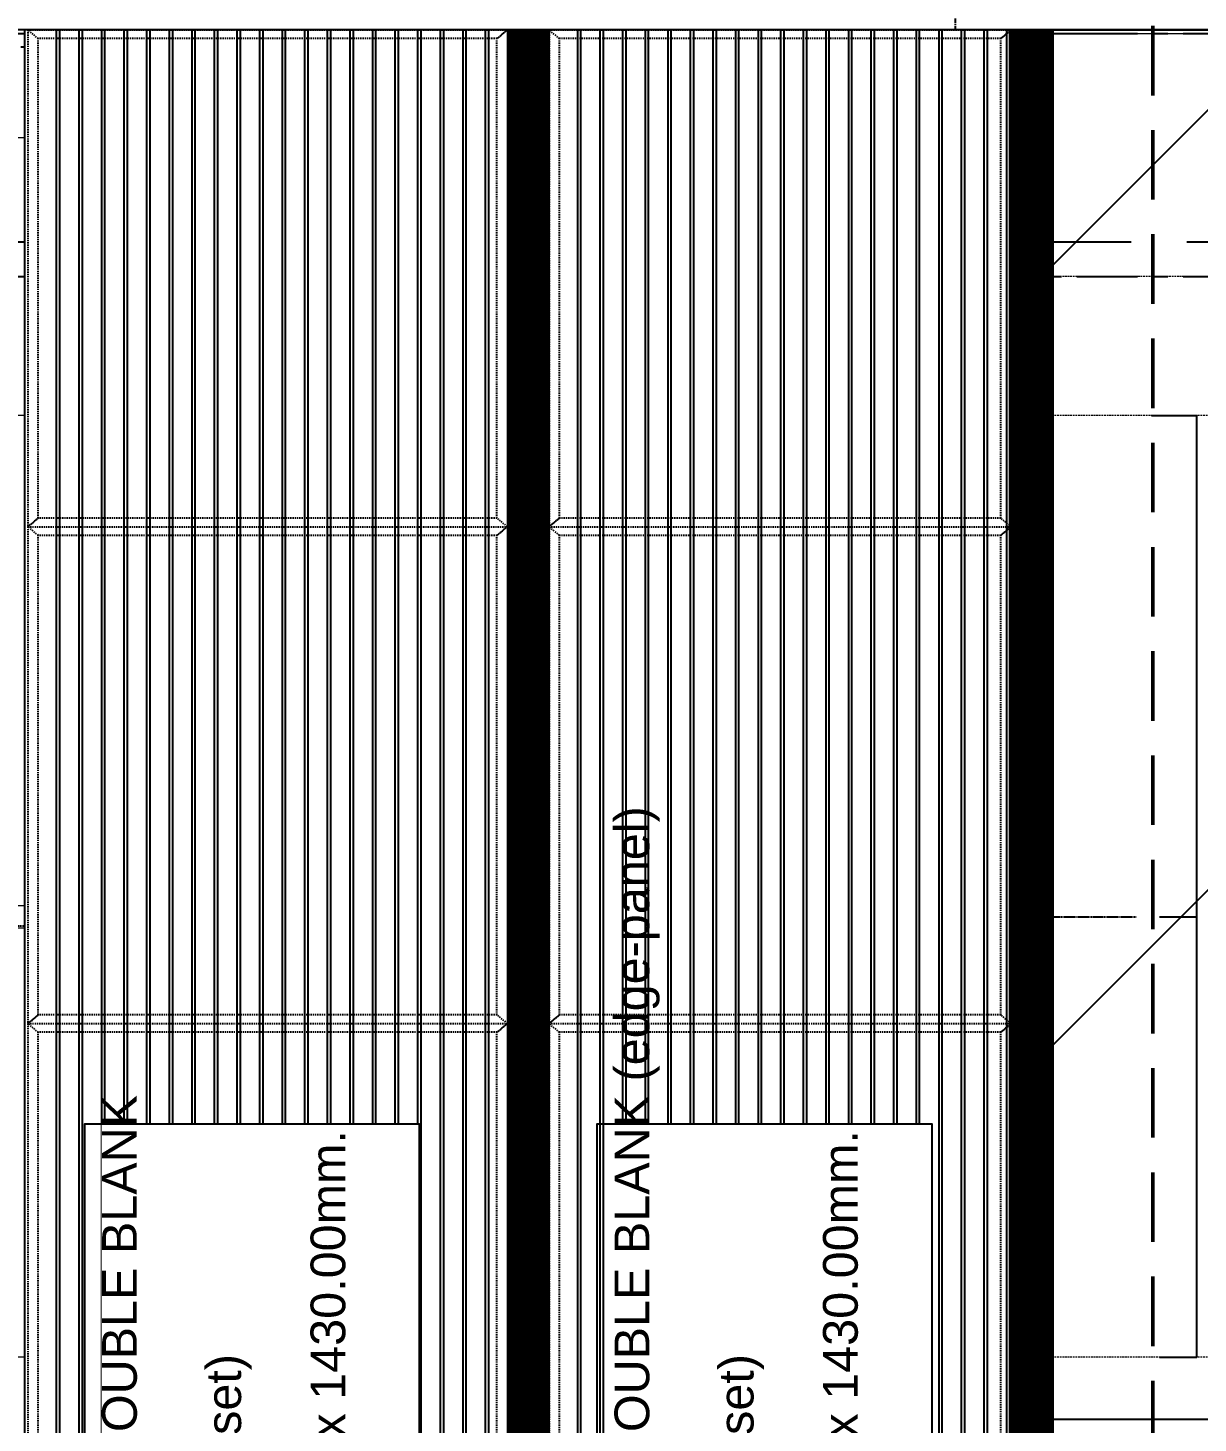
# Model space of a CAD drawing. Header units: millimetres. Extents: x 663313 to 1226001, y 1431724 to 1620898.
# Drawn here: x 960317 to 963686, y 1518955 to 1522971 of the extents above; entities that cross this region are included whole.
import ezdxf

# ---------------------------------------------------------------- set-up
doc = ezdxf.new("R2010")
doc.units = ezdxf.units.MM
doc.set_wipeout_variables(frame=1)
for name, pattern in [('CENTER', [50.8, 31.75, -6.35, 6.35, -6.35]), ('DPA_Grid _ Level 100', [1000, 550, -160, 130, -160]), ('DPA_Hidden 100', [600, 400, -200]), ('DPA_Hidden 50', [300, 200, -100]), ('Grid Line', [22.225, 12.7, -3.175, 3.175, -3.175]), ('HIDDEN', [0.375, 0.25, -0.125]), ('TA_GL_000.70000', [1.925, 0.7, -0.175, 0.175, -0.175, 0.7]), ('TA_HL_001.00000', [6.5, 3.55, -2.95]), ('XKITLINE00', [0]), ('XKITLINE02', [4, 2, -2])]:
    doc.linetypes.add(name, pattern=pattern)
for name, color, linetype, plot in [('000 - 0_HIDE_OBJ_FRAMING_DEF_SUB', 7, 'Continuous', False), ('000_AREA_ASPG_AREA_HATCH_', 7, 'Continuous', False), ('000_AREA_ASPG_AREA_MAIN_COLOR_1', 7, 'Continuous', False)]:
    doc.layers.add(name, color=color, linetype=linetype, plot=plot)
for name, color, linetype in [('000 - 0_SYM_DWG_GRIDLINE_MAIN_COLOR_251', 7, 'Continuous'), ('000 - CONCRETE_COL_HATCH_', 7, 'Continuous'), ('000 - CONCRETE_PRECAST_MAIN_COLOR_1', 7, 'Continuous'), ('000 - CONCRETE_PRECAST_MAIN_COLOR_3', 7, 'Continuous'), ('000 - CONCRETE_PRECAST_WIPEOUT_', 7, 'Continuous'), ('000 - ESTIMATE_ASPG_MAIN_COLOR_6', 7, 'Continuous'), ('000 - ESTIMATE_ASPG_TEXT_COLOR_1', 7, 'Continuous'), ('000 - ESTIMATE_ASPG_WIPEOUT_', 7, 'Continuous'), ('000 - GRID', 7, 'CENTER'), ('010 - ASPG_EXTR_MAIN_COLOR_2', 7, 'Continuous'), ('010 - ASPG_EXTR_WIPEOUT_', 7, 'Continuous'), ('010 - ASPG_FRAMING_MAIN_COLOR_1', 7, 'Continuous'), ('010 - ASPG_FRAMING_SUB_COLOR_2', 7, 'Continuous')]:
    doc.layers.add(name, color=color, linetype=linetype)
for name, color, linetype, lineweight in [('A-FLOR-E', 7, 'Continuous', 9), ('Bolt', 7, 'Continuous', 0), ('Part', 7, 'Continuous', 0)]:
    doc.layers.add(name, color=color, linetype=linetype, lineweight=lineweight)
doc.styles.add('_Arial', font='arial.ttf')
doc.styles.add('Arial', font='arial.ttf')
doc.styles.add('TA', font='', dxfattribs={"height": 4.5})
doc.styles.get('TA').set_extended_font_data('Cordia New')
doc.dimstyles.new('Dim - 40 - End', dxfattribs={"dimscale": 0.04, "dimtxt": 3, "dimasz": 1, "dimexe": 0, "dimexo": 2.5, "dimgap": 1.5, "dimtad": 1, "dimdec": 0, "dimlfac": 1000, "dimzin": 1, "dimdsep": 46, "dimtxsty": 'Arial', "dimblk": 'END', "dimcen": 0.09, "dimclrd": 7, "dimclre": 7, "dimclrt": 7, "dimadec": 0, "dimazin": 0, "dimtfac": 1, "dimtdec": 0, "dimtix": 1, "dimtofl": 0, "dimtmove": 2, "dimatfit": 3, "dimfxl": 1, "dimtfill": 1, "dimtfillclr": 256, "dimtolj": 1, "dimtzin": 0, "dimarcsym": 0})

# ---------------------------------------------------------------- blocks, each defined once
blk = doc.blocks.new('*U4825')
at = {"layer": '000 - 0_SYM_DWG_GRIDLINE_MAIN_COLOR_251', "color": 7, "linetype": 'ByBlock', "ltscale": 5}
blk.add_line((30, 0), (-326, 0), dxfattribs=at)
at = {"color": 7, "style": 'TA', "flags": 1}
blk.add_attdef('LOCATION', (6, -6), '', height=4.5, rotation=270, dxfattribs=at)
blk = doc.blocks.new('W-1-PP18-ST_ENT4_REV00_20260602-145720_ELEVATION_3_DIMS')
at = {"layer": '000 - GRID', "color": 7, "linetype": 'TA_GL_000.70000', "xscale": 50, "yscale": 50, "zscale": 50, "rotation": 180}
for p in [(-14800, 115350), (-14800, 114650)]:
    blk.add_blockref('*U4825', p, dxfattribs=at)
blk = doc.blocks.new('DPA_AN_Callout - DPA_AN_Callout-24593721-ENT 4 ELE-3 sheet')
at = {"layer": '000 - 0_HIDE_OBJ_FRAMING_DEF_SUB', "color": 7, "linetype": 'DPA_Hidden 50', "lineweight": 50}
blk.add_line((-1801315.9, 115371.7), (-1801315.9, 106063.9), dxfattribs=at)
blk = doc.blocks.new('W-1-PP18-ST_ENT4_REV00_20260602-153342_ELEVATION_3_EX')
at = {"layer": '000 - 0_HIDE_OBJ_FRAMING_DEF_SUB', "color": 7, "linetype": 'DPA_Grid _ Level 100'}
for p, q in [((-19749.6143, 115350), (6578.8869, 115350)), ((-19749.6143, 114750), (7102.1056, 114750))]:
    blk.add_line(p, q, dxfattribs=at)
at = {"layer": '000 - 0_HIDE_OBJ_FRAMING_DEF_SUB', "color": 7, "linetype": 'DPA_Hidden 100', "lineweight": 9}
blk.add_line((-17007.1092, 115350), (15092.8908, 115350), dxfattribs=at)
at = {"layer": '000 - 0_HIDE_OBJ_FRAMING_DEF_SUB', "color": 7}
blk.add_blockref('DPA_AN_Callout - DPA_AN_Callout-24593721-ENT 4 ELE-3 sheet', (1797178.8102, 0), dxfattribs=at)
blk = doc.blocks.new('GM_Louver Grill Vertical Z1 - Z Profile-23736417-ENT 4 ELE-3 sheet')
at = {"layer": '000 - 0_HIDE_OBJ_FRAMING_DEF_SUB', "color": 7}
blk.add_line((-1809423.6, 105340), (-1809423.6, 115350), dxfattribs=at)
blk = doc.blocks.new('8')
at = {"layer": '000 - 0_HIDE_OBJ_FRAMING_DEF_SUB', "color": 7}
for p, q in [((187024.8, 105340), (187024.8, 115350)), ((187124.8, 105340), (187124.8, 115350)), ((188524.8, 115350), (188524.8, 105340)), ((187024.8, 115300), (185624.8, 115300)), ((187124.8, 115300), (188524.8, 115300))]:
    blk.add_line(p, q, dxfattribs=at)
for points in [[(187074.8, 115350), (185574.8, 115350), (185574.8, 105340), (187074.8, 105340)], [(187074.8, 115350), (188574.8, 115350), (188574.8, 105340), (187074.8, 105340)]]:
    blk.add_lwpolyline(points, close=True, dxfattribs=at)
for p in [(1995098.5, 0), (1995173.5, 0), (1995248.5, 0), (1995323.5, 0), (1995398.5, 0), (1995473.5, 0), (1995548.5, 0), (1995623.5, 0), (1995698.5, 0), (1995773.5, 0), (1995848.5, 0), (1995923.5, 0), (1995998.5, 0), (1996073.5, 0), (1996148.5, 0), (1996223.5, 0), (1996298.5, 0), (1996373.5, 0), (1996598.5, 0), (1996673.5, 0), (1996748.5, 0), (1996823.5, 0), (1996898.5, 0), (1996973.5, 0), (1997048.5, 0), (1997123.5, 0), (1997198.5, 0), (1997273.5, 0), (1997348.5, 0), (1997423.5, 0), (1997498.5, 0), (1997573.5, 0), (1997648.5, 0), (1997723.5, 0), (1997798.5, 0), (1997873.5, 0)]:
    blk.add_blockref('GM_Louver Grill Vertical Z1 - Z Profile-23736417-ENT 4 ELE-3 sheet', p, dxfattribs=at)
blk = doc.blocks.new('*A3322340')
at = {"layer": 'Part', "color": 7, "linetype": 'XKITLINE00', "lineweight": 0}
for p, q in [((691.98721, 162.230227), (691.98721, 148.530227)), ((692.98721, 162.230227), (691.98721, 162.230227)), ((692.98721, 162.230227), (692.98721, 148.530227)), ((691.98721, 147.820227), (691.98721, 135.930227)), ((692.98721, 135.930227), (692.98721, 147.820227)), ((691.98721, 135.930227), (692.98721, 135.930227))]:
    blk.add_line(p, q, dxfattribs=at)
at = {"layer": 'Part', "color": 7, "linetype": 'XKITLINE02', "lineweight": 0}
for p, q in [((691.987211, 162.230227), (691.987211, 135.930227)), ((692.45721, 162.230227), (692.45721, 135.930227)), ((692.457211, 162.230227), (692.457211, 135.930227)), ((692.51721, 162.230227), (692.51721, 135.930227)), ((692.517211, 162.230227), (692.517211, 135.930227)), ((692.987211, 162.230227), (692.98721, 162.230227)), ((692.987211, 162.230227), (692.98721, 162.230227)), ((692.987211, 135.930227), (692.987211, 162.230227)), ((691.98721, 148.530227), (691.98721, 147.820227)), ((692.98721, 148.530227), (692.98721, 147.820227)), ((692.987211, 135.930227), (692.98721, 135.930227)), ((692.987211, 135.930227), (692.98721, 135.930227))]:
    blk.add_line(p, q, dxfattribs=at)
blk = doc.blocks.new('*A3671513')
at = {"layer": 'Part', "color": 7, "linetype": 'XKITLINE00', "lineweight": 0}
for p, q in [((691.387211, 135.830227), (691.38721, 135.830227)), ((691.38721, 135.830227), (693.58721, 135.830227)), ((691.38721, 135.830227), (691.38721, 135.730227)), ((693.58721, 135.830227), (693.587211, 135.830227)), ((693.58721, 135.830227), (693.58721, 135.730227)), ((691.38721, 135.730227), (691.387211, 135.730227)), ((693.58721, 135.730227), (691.38721, 135.730227)), ((693.587211, 135.730227), (693.58721, 135.730227))]:
    blk.add_line(p, q, dxfattribs=at)
at = {"layer": 'Part', "color": 7, "linetype": 'XKITLINE02', "lineweight": 0}
for p, q in [((691.387211, 135.730227), (691.387211, 135.830227)), ((693.587211, 135.830227), (693.58721, 135.830227)), ((693.587211, 135.830227), (693.587211, 135.730227)), ((693.587211, 135.730227), (693.58721, 135.730227))]:
    blk.add_line(p, q, dxfattribs=at)
blk = doc.blocks.new('*A3672514')
at = {"layer": 'Part', "color": 7, "linetype": 'XKITLINE02', "lineweight": 0}
for p, q in [((692.567211, 136.430227), (692.51721, 136.430227)), ((692.517211, 136.430227), (692.51721, 135.930227)), ((692.567211, 136.430227), (692.56721, 135.930227)), ((692.51721, 135.830227), (693.117211, 135.830227)), ((693.117211, 135.830227), (693.117211, 135.880227))]:
    blk.add_line(p, q, dxfattribs=at)
at = {"layer": 'Part', "color": 7, "linetype": 'XKITLINE00', "lineweight": 0}
for p, q in [((692.51721, 135.930227), (692.51721, 135.830227)), ((692.56721, 135.930227), (692.56721, 135.880227)), ((693.11721, 135.880227), (692.56721, 135.880227)), ((693.11721, 135.830227), (693.11721, 135.880227))]:
    blk.add_line(p, q, dxfattribs=at)
blk = doc.blocks.new('*A3673515')
at = {"layer": 'Part', "color": 7, "linetype": 'XKITLINE00', "lineweight": 0}
for p, q in [((691.187209, 135.530227), (691.38721, 135.730227)), ((691.387211, 135.730227), (691.38721, 135.730227)), ((691.38721, 135.730227), (693.617211, 135.730227)), ((693.787209, 135.530227), (693.61721, 135.730227))]:
    blk.add_line(p, q, dxfattribs=at)
at = {"layer": 'Part', "color": 7, "linetype": 'XKITLINE02', "lineweight": 0}
for p, q in [((693.787212, 135.530227), (691.187209, 135.530227)), ((691.187212, 135.530227), (691.387211, 135.730227)), ((693.61721, 135.730227), (693.617211, 135.730227)), ((693.617211, 135.730227), (693.787212, 135.530227))]:
    blk.add_line(p, q, dxfattribs=at)
blk = doc.blocks.new('*A3674516')
at = {"layer": 'Bolt', "color": 7, "linetype": 'XKITLINE02', "lineweight": 0}
for p, q in [((692.517211, 136.200227), (692.457211, 136.200227)), ((692.567211, 136.300227), (692.517211, 136.300227)), ((692.646411, 136.130227), (692.217211, 136.130227)), ((692.517211, 136.060227), (692.457211, 136.060227)), ((692.567211, 135.960227), (692.517211, 135.960227))]:
    blk.add_line(p, q, dxfattribs=at)
blk = doc.blocks.new('*A3675517')
at = {"layer": 'Bolt'}
for points in [[(691.657, 135.83), (691.657, 135.73), (691.517, 135.73), (691.517, 135.83)], [(693.457, 135.83), (693.457, 135.73), (693.317, 135.73), (693.317, 135.83)]]:
    blk.add_hatch(color=7, dxfattribs=at).paths.add_polyline_path(points, flags=17)
at = {"layer": 'Bolt', "color": 7, "linetype": 'XKITLINE00', "lineweight": 0}
for p, q in [((691.517, 135.83), (691.517, 135.73)), ((691.587, 135.83), (691.587, 135.73)), ((691.657, 135.83), (691.657, 135.73)), ((693.317, 135.83), (693.317, 135.73)), ((693.387, 135.83), (693.387, 135.73)), ((693.457, 135.83), (693.457, 135.73))]:
    blk.add_line(p, q, dxfattribs=at)
blk = doc.blocks.new('*A3710531')
at = {"layer": 'Part', "color": 7, "linetype": 'XKITLINE00', "lineweight": 0}
for p, q in [((692.517208, 147.820227), (692.457208, 147.820227)), ((692.457208, 147.520227), (692.457208, 147.820227)), ((692.51721, 147.820227), (692.517208, 147.820227)), ((692.517208, 147.820227), (692.517208, 147.520227)), ((692.517208, 147.520227), (692.457208, 147.520227)), ((692.45721, 146.820227), (692.457208, 147.520227)), ((692.517208, 147.520227), (692.51721, 146.820227)), ((692.51721, 146.820227), (692.45721, 146.820227))]:
    blk.add_line(p, q, dxfattribs=at)
at = {"layer": 'Part', "color": 7, "linetype": 'XKITLINE02', "lineweight": 0}
for p, q in [((692.45721, 146.820227), (692.45721, 147.820227)), ((692.51721, 147.820227), (692.517208, 147.820227)), ((692.51721, 146.820227), (692.51721, 147.820227))]:
    blk.add_line(p, q, dxfattribs=at)
blk = doc.blocks.new('*A3711532')
at = {"layer": 'Part', "color": 7, "linetype": 'XKITLINE00', "lineweight": 0}
for p, q in [((691.987208, 147.820227), (691.987208, 147.880227)), ((692.987208, 147.820227), (691.987208, 147.820227)), ((692.987208, 147.820227), (692.987208, 147.880227)), ((692.98721, 147.820227), (692.987208, 147.820227))]:
    blk.add_line(p, q, dxfattribs=at)
at = {"layer": 'Part', "color": 7, "linetype": 'XKITLINE02', "lineweight": 0}
for p, q in [((691.987208, 147.880227), (691.98721, 147.880227)), ((691.987208, 147.880227), (692.98721, 147.880227)), ((691.98721, 147.880227), (691.98721, 147.820227)), ((692.987208, 147.820227), (692.98721, 147.820227)), ((692.98721, 147.880227), (692.98721, 147.820227))]:
    blk.add_line(p, q, dxfattribs=at)
blk = doc.blocks.new('*A3712533')
at = {"layer": 'Bolt'}
for points in [[(692.257, 147.94), (692.257, 147.88), (692.117, 147.88), (692.117, 147.94)], [(692.257, 147.88), (692.257, 147.82), (692.117, 147.82), (692.117, 147.88)], [(692.857, 147.94), (692.857, 147.88), (692.717, 147.88), (692.717, 147.94)], [(692.857, 147.88), (692.857, 147.82), (692.717, 147.82), (692.717, 147.88)]]:
    blk.add_hatch(color=7, dxfattribs=at).paths.add_polyline_path(points, flags=17)
at = {"layer": 'Bolt', "color": 7, "linetype": 'XKITLINE00', "lineweight": 0}
for p, q in [((692.117, 147.88), (692.117, 147.94)), ((692.117, 147.82), (692.117, 147.88)), ((692.187, 147.741), (692.187, 148.17)), ((692.257, 147.88), (692.257, 147.94)), ((692.257, 147.82), (692.257, 147.88)), ((692.717, 147.88), (692.717, 147.94)), ((692.717, 147.82), (692.717, 147.88)), ((692.787, 147.741), (692.787, 148.17)), ((692.857, 147.88), (692.857, 147.94)), ((692.857, 147.82), (692.857, 147.88))]:
    blk.add_line(p, q, dxfattribs=at)
blk = doc.blocks.new('*A3713534')
at = {"layer": 'Part', "color": 7, "linetype": 'XKITLINE00', "lineweight": 0}
for p, q in [((691.38721, 162.330227), (691.38721, 162.430227)), ((693.58721, 162.430227), (691.38721, 162.430227)), ((693.58721, 162.330227), (691.38721, 162.330227)), ((693.58721, 162.330227), (693.58721, 162.430227)), ((693.58721, 162.430227), (693.587211, 162.430227)), ((693.587211, 162.330227), (693.58721, 162.330227))]:
    blk.add_line(p, q, dxfattribs=at)
at = {"layer": 'Part', "color": 7, "linetype": 'XKITLINE02', "lineweight": 0}
for p, q in [((691.387211, 162.330227), (691.387211, 162.430227)), ((693.587211, 162.430227), (693.58721, 162.430227)), ((693.58721, 162.330227), (693.587211, 162.330227)), ((693.587211, 162.330227), (693.587211, 162.430227))]:
    blk.add_line(p, q, dxfattribs=at)
blk = doc.blocks.new('*A3714535')
at = {"layer": 'Part', "color": 7, "linetype": 'XKITLINE00', "lineweight": 0}
for p, q in [((692.51721, 162.330227), (692.51721, 162.230227)), ((693.11721, 162.280227), (692.56721, 162.280227)), ((692.56721, 162.280227), (692.56721, 162.230227)), ((693.11721, 162.330227), (693.11721, 162.280227))]:
    blk.add_line(p, q, dxfattribs=at)
at = {"layer": 'Part', "color": 7, "linetype": 'XKITLINE02', "lineweight": 0}
for p, q in [((692.51721, 162.330227), (693.117211, 162.330227)), ((693.117211, 162.330227), (693.117211, 162.280227)), ((692.51721, 162.230227), (692.517211, 161.730227)), ((692.56721, 162.230227), (692.567211, 161.730227)), ((692.567211, 161.730227), (692.51721, 161.730227))]:
    blk.add_line(p, q, dxfattribs=at)
blk = doc.blocks.new('*A3715536')
at = {"layer": 'Part', "color": 7, "linetype": 'XKITLINE00', "lineweight": 0}
for p, q in [((691.187209, 162.630227), (691.38721, 162.430227)), ((691.38721, 162.430227), (693.617211, 162.430227)), ((693.61721, 162.430227), (693.787209, 162.630227))]:
    blk.add_line(p, q, dxfattribs=at)
at = {"layer": 'Part', "color": 7, "linetype": 'XKITLINE02', "lineweight": 0}
for p, q in [((693.787212, 162.630227), (691.187209, 162.630227)), ((691.387211, 162.430227), (691.187212, 162.630227)), ((693.617211, 162.430227), (693.61721, 162.430227)), ((693.617211, 162.430227), (693.787212, 162.630227))]:
    blk.add_line(p, q, dxfattribs=at)
blk = doc.blocks.new('*A3716537')
at = {"layer": 'Bolt', "color": 7, "linetype": 'XKITLINE02', "lineweight": 0}
for p, q in [((692.646411, 162.030227), (692.217211, 162.030227)), ((692.517211, 162.100227), (692.457211, 162.100227)), ((692.517211, 161.960227), (692.457211, 161.960227)), ((692.567211, 162.200227), (692.517211, 162.200227)), ((692.567211, 161.860227), (692.517211, 161.860227))]:
    blk.add_line(p, q, dxfattribs=at)
blk = doc.blocks.new('*A3717538')
at = {"layer": 'Bolt'}
for points in [[(691.657, 162.43), (691.657, 162.33), (691.517, 162.33), (691.517, 162.43)], [(693.457, 162.43), (693.457, 162.33), (693.317, 162.33), (693.317, 162.43)]]:
    blk.add_hatch(color=7, dxfattribs=at).paths.add_polyline_path(points, flags=17)
at = {"layer": 'Bolt', "color": 7, "linetype": 'XKITLINE00', "lineweight": 0}
for p, q in [((691.517, 162.33), (691.517, 162.43)), ((691.587, 162.33), (691.587, 162.43)), ((691.657, 162.33), (691.657, 162.43)), ((693.317, 162.33), (693.317, 162.43)), ((693.387, 162.33), (693.387, 162.43)), ((693.457, 162.33), (693.457, 162.43))]:
    blk.add_line(p, q, dxfattribs=at)
blk = doc.blocks.new('END')
at = {"color": 7}
for p, q in [((2, 0), (-2, 0)), ((-1, -1), (1, 1)), ((0, 2), (0, -2))]:
    blk.add_line(p, q, dxfattribs=at)
blk = doc.blocks.new('*D5018')
at = {"layer": '000 - 0_HIDE_OBJ_FRAMING_DEF_SUB', "color": 7, "lineweight": -2, "transparency": 16777216}
for p, q in [((-4118.4, 112807.5), (-4010.3, 112807.5)), ((-4010.3, 111540), (-4010.3, 112807.5)), ((-4118, 111540), (-4010.3, 111540))]:
    blk.add_line(p, q, dxfattribs=at)
at = {"layer": 'Defpoints', "color": 7, "transparency": 16777216}
for p in [(-4118.5, 112807.5), (-4010.3, 112807.5), (-4118.1, 111540)]:
    blk.add_point(p, dxfattribs=at)
at = {"layer": '000 - 0_HIDE_OBJ_FRAMING_DEF_SUB', "color": 7, "lineweight": -2, "transparency": 16777216, "xscale": 0.04, "yscale": 0.04, "zscale": 0.04}
for p, rotation in [((-4010.3, 112807.5), 90), ((-4010.3, 111540), 270)]:
    blk.add_blockref('END', p, dxfattribs=dict(at, rotation=rotation))
at = {"layer": '000 - 0_HIDE_OBJ_FRAMING_DEF_SUB', "color": 7, "transparency": 16777216, "insert": (-4010.4, 112173.7), "char_height": 0.12, "attachment_point": 5, "rotation": 90, "style": 'Arial', "bg_fill": 3, "box_fill_scale": 1.1, "bg_fill_color": 256, "bg_fill_true_color": 13158600, "bg_fill_transparency": 0}
blk.add_mtext('\\A1;1267500', dxfattribs=at)
blk = doc.blocks.new('*D5019')
at = {"layer": '000 - 0_HIDE_OBJ_FRAMING_DEF_SUB', "color": 7, "lineweight": -2, "transparency": 16777216}
for p, q in [((-4140.8, 114250), (-4010.3, 114250)), ((-4010.3, 112807.5), (-4010.3, 114250)), ((-4118.4, 112807.5), (-4010.3, 112807.5))]:
    blk.add_line(p, q, dxfattribs=at)
at = {"layer": 'Defpoints', "color": 7, "transparency": 16777216}
for p in [(-4140.9, 114250), (-4010.3, 114250), (-4118.5, 112807.5)]:
    blk.add_point(p, dxfattribs=at)
at = {"layer": '000 - 0_HIDE_OBJ_FRAMING_DEF_SUB', "color": 7, "lineweight": -2, "transparency": 16777216, "xscale": 0.04, "yscale": 0.04, "zscale": 0.04}
for p, rotation in [((-4010.3, 114250), 90), ((-4010.3, 112807.5), 270)]:
    blk.add_blockref('END', p, dxfattribs=dict(at, rotation=rotation))
at = {"layer": '000 - 0_HIDE_OBJ_FRAMING_DEF_SUB', "color": 7, "transparency": 16777216, "insert": (-4010.4, 113528.7), "char_height": 0.12, "attachment_point": 5, "rotation": 90, "style": 'Arial', "bg_fill": 3, "box_fill_scale": 1.1, "bg_fill_color": 256, "bg_fill_true_color": 13158600, "bg_fill_transparency": 0}
blk.add_mtext('\\A1;1442500', dxfattribs=at)
blk = doc.blocks.new('W-1-PP18-ST_ENT4_REV00_20260602-155515_ELEVATION_3_PRECAST')
at = {"color": 7}
blk.add_wipeout([(-4425, 105360), (-1445, 105360), (-1445, 115360), (-4425, 115360)], dxfattribs=at).dxf.layer = '000 - CONCRETE_PRECAST_WIPEOUT_'
at = {"layer": '000 - CONCRETE_COL_HATCH_'}
h = blk.add_hatch(dxfattribs=at)
h.set_pattern_fill('ANSI31')
h.set_pattern_definition([(45, (0, 0), (-1122.532, 1122.532), [])])
edge = h.paths.add_edge_path()
edge.add_line((-1445, 105360), (-1445, 115360))
edge.add_line((-1445, 115360), (-4425, 115360))
edge.add_line((-4425, 115360), (-4425, 105340))
edge.add_line((-4425, 105340), (-13505, 105340))
edge.add_line((-13505, 105340), (-13505, 102340))
edge.add_line((-13505, 102340), (-1445, 102340))
edge.add_line((-1445, 102340), (-1445, 105340))
h = blk.add_hatch(dxfattribs=at)
h.set_pattern_fill('AR-CONC', scale=0.05)
h.set_pattern_definition([(50, (0, 0), (4554.62, -398.48), [476.25, -5238.75]), (355, (0, 0), (-881.09, 4776.42), [381, -4191.01]), (100.4514, (379.6, -33), (3673.53, 4377.94), [404.75, -4452.26]), (46.184, (5e-14, 1270), (6776.98, -1051.06), [714.38, -7858.13]), (96.6356, (565, 1182.4), (5935.1, 6185.65), [607.13, -6678.4]), (351.184, (5e-14, 1270), (5935.1, 6185.65), [571.5, -6286.5]), (21, (635, 952.5), (3790.36, -2556.63), [476.25, -5238.75]), (326, (635, 952.5), (1545.05, 4604.7), [381, -4191]), (71.4514, (951, 739.4), (5335.41, 2048.07), [404.75, -4452.25]), (37.5, (0, 0), (77.215, 2113.876), [0, -4140.2, 0, -4254.5, 0, -4206.875]), (7.5, (0, 0), (1670.49, 2504.514), [0, -2425.7, 0, -4044.95, 0, -1603.375]), (327.5, (-1416, 5e-14), (3389.765, -143.219), [0, -1587.5, 0, -4953, 0, -6572.25]), (317.5, (-2051, 8e-14), (3703.23, 635.66), [0, -2063.75, 0, -3289.3, 0, -4667.25])])
edge = h.paths.add_edge_path()
edge.add_line((-1445, 105360), (-1445, 115360))
edge.add_line((-1445, 115360), (-4425, 115360))
edge.add_line((-4425, 115360), (-4425, 105340))
edge.add_line((-4425, 105340), (-13505, 105340))
edge.add_line((-13505, 105340), (-13505, 102340))
edge.add_line((-13505, 102340), (-1445, 102340))
edge.add_line((-1445, 102340), (-1445, 105340))
at = {"layer": '000 - CONCRETE_PRECAST_MAIN_COLOR_1', "color": 7}
blk.add_lwpolyline([(-2945, 111360), (-4425, 111360), (-4425, 115360), (-2945, 115360)], close=True, dxfattribs=at)
at = {"layer": '000 - CONCRETE_PRECAST_MAIN_COLOR_3', "color": 7}
blk.add_lwpolyline([(-1445, 105360), (-1445, 115360), (-4425, 115360), (-4425, 105340), (-13505, 105340), (-13505, 102340), (-1445, 102340), (-1445, 105340)], dxfattribs=at)
blk = doc.blocks.new('*U4743')
at = {"color": 7}
blk.add_wipeout([(50, 0), (1450, 0), (1450, 10010), (50, 10010)], dxfattribs=at).dxf.layer = '010 - ASPG_EXTR_WIPEOUT_'
at = {"layer": '010 - ASPG_EXTR_MAIN_COLOR_2', "color": 7}
for points in [[(141.5, 0), (151.7, 0), (151.7, 10010), (141.5, 10010)], [(206.5, 0), (216.7, 0), (216.7, 10010), (206.5, 10010)], [(271.5, 0), (281.7, 0), (281.7, 10010), (271.5, 10010)], [(336.5, 0), (346.7, 0), (346.7, 10010), (336.5, 10010)], [(401.5, 0), (411.7, 0), (411.7, 10010), (401.5, 10010)], [(466.5, 0), (476.7, 0), (476.7, 10010), (466.5, 10010)], [(531.5, 0), (541.7, 0), (541.7, 10010), (531.5, 10010)], [(596.5, 0), (606.7, 0), (606.7, 10010), (596.5, 10010)], [(661.5, 0), (671.7, 0), (671.7, 10010), (661.5, 10010)], [(726.5, 0), (736.7, 0), (736.7, 10010), (726.5, 10010)], [(791.5, 0), (801.7, 0), (801.7, 10010), (791.5, 10010)], [(856.5, 0), (866.7, 0), (866.7, 10010), (856.5, 10010)], [(921.5, 0), (931.7, 0), (931.7, 10010), (921.5, 10010)], [(986.5, 0), (996.7, 0), (996.7, 10010), (986.5, 10010)], [(1051.5, 0), (1061.7, 0), (1061.7, 10010), (1051.5, 10010)], [(1116.5, 0), (1126.7, 0), (1126.7, 10010), (1116.5, 10010)], [(1181.5, 0), (1191.7, 0), (1191.7, 10010), (1181.5, 10010)], [(1246.5, 0), (1256.7, 0), (1256.7, 10010), (1246.5, 10010)], [(1311.5, 0), (1321.7, 0), (1321.7, 10010), (1311.5, 10010)], [(1376.5, 0), (1386.7, 0), (1386.7, 10010), (1376.5, 10010)]]:
    blk.add_lwpolyline(points, close=True, dxfattribs=at)
at = {"layer": '010 - ASPG_FRAMING_SUB_COLOR_2', "color": 7}
blk.add_lwpolyline([(50, 0), (1450, 0), (1450, 10010), (50, 10010)], close=True, dxfattribs=at)
at = {"color": 7}
blk.add_wipeout([(1450, 0), (1550, 0), (1550, 10010), (1450, 10010)], dxfattribs=at).dxf.layer = '010 - ASPG_EXTR_WIPEOUT_'
at = {"layer": '010 - ASPG_EXTR_MAIN_COLOR_2', "color": 7}
blk.add_lwpolyline([(1441.5, 0), (1451.7, 0), (1451.7, 10010), (1441.5, 10010)], close=True, dxfattribs=at)
at = {"layer": '010 - ASPG_FRAMING_MAIN_COLOR_1', "color": 7}
for points in [[(1450, 0), (1460, 0), (1460, 10010), (1450, 10010)], [(1540, 0), (1550, 0), (1550, 10010), (1540, 10010)]]:
    blk.add_lwpolyline(points, close=True, dxfattribs=at)
at = {"layer": '010 - ASPG_FRAMING_SUB_COLOR_2', "color": 7}
blk.add_lwpolyline([(1450, 0), (1550, 0), (1550, 10010), (1450, 10010)], close=True, dxfattribs=at)
blk = doc.blocks.new('*U4740')
at = {"color": 7}
blk.add_wipeout([(50, 0), (1400, 0), (1400, 10010), (50, 10010)], dxfattribs=at).dxf.layer = '010 - ASPG_EXTR_WIPEOUT_'
at = {"layer": '010 - ASPG_EXTR_MAIN_COLOR_2', "color": 7}
for points in [[(141.5, 0), (151.7, 0), (151.7, 10010), (141.5, 10010)], [(206.5, 0), (216.7, 0), (216.7, 10010), (206.5, 10010)], [(271.5, 0), (281.7, 0), (281.7, 10010), (271.5, 10010)], [(336.5, 0), (346.7, 0), (346.7, 10010), (336.5, 10010)], [(401.5, 0), (411.7, 0), (411.7, 10010), (401.5, 10010)], [(466.5, 0), (476.7, 0), (476.7, 10010), (466.5, 10010)], [(531.5, 0), (541.7, 0), (541.7, 10010), (531.5, 10010)], [(596.5, 0), (606.7, 0), (606.7, 10010), (596.5, 10010)], [(661.5, 0), (671.7, 0), (671.7, 10010), (661.5, 10010)], [(726.5, 0), (736.7, 0), (736.7, 10010), (726.5, 10010)], [(791.5, 0), (801.7, 0), (801.7, 10010), (791.5, 10010)], [(856.5, 0), (866.7, 0), (866.7, 10010), (856.5, 10010)], [(921.5, 0), (931.7, 0), (931.7, 10010), (921.5, 10010)], [(986.5, 0), (996.7, 0), (996.7, 10010), (986.5, 10010)], [(1051.5, 0), (1061.7, 0), (1061.7, 10010), (1051.5, 10010)], [(1116.5, 0), (1126.7, 0), (1126.7, 10010), (1116.5, 10010)], [(1181.5, 0), (1191.7, 0), (1191.7, 10010), (1181.5, 10010)], [(1246.5, 0), (1256.7, 0), (1256.7, 10010), (1246.5, 10010)], [(1311.5, 0), (1321.7, 0), (1321.7, 10010), (1311.5, 10010)]]:
    blk.add_lwpolyline(points, close=True, dxfattribs=at)
at = {"layer": '010 - ASPG_FRAMING_SUB_COLOR_2', "color": 7}
blk.add_lwpolyline([(50, 0), (1400, 0), (1400, 10010), (50, 10010)], close=True, dxfattribs=at)
at = {"color": 7}
for points in [[(-50, 0), (50, 0), (50, 10010), (-50, 10010)], [(1400, 0), (1500, 0), (1500, 10010), (1400, 10010)]]:
    blk.add_wipeout(points, dxfattribs=at).dxf.layer = '010 - ASPG_EXTR_WIPEOUT_'
at = {"layer": '010 - ASPG_EXTR_MAIN_COLOR_2', "color": 7}
blk.add_lwpolyline([(1376.5, 0), (1386.7, 0), (1386.7, 10010), (1376.5, 10010)], close=True, dxfattribs=at)
at = {"layer": '010 - ASPG_FRAMING_MAIN_COLOR_1', "color": 7}
for points in [[(-50, 0), (-40, 0), (-40, 10010), (-50, 10010)], [(40, 0), (50, 0), (50, 10010), (40, 10010)], [(1400, 0), (1410, 0), (1410, 10010), (1400, 10010)], [(1490, 0), (1500, 0), (1500, 10010), (1490, 10010)]]:
    blk.add_lwpolyline(points, close=True, dxfattribs=at)
at = {"layer": '010 - ASPG_FRAMING_SUB_COLOR_2', "color": 7}
for points in [[(-50, 0), (50, 0), (50, 10010), (-50, 10010)], [(1400, 0), (1500, 0), (1500, 10010), (1400, 10010)]]:
    blk.add_lwpolyline(points, close=True, dxfattribs=at)
blk = doc.blocks.new('*U4802')
at = {"layer": '010 - ASPG_FRAMING_MAIN_COLOR_1', "color": 7, "linetype": 'ByBlock'}
for points in [[(0, 0), (0, 1380), (25, 1350), (25, 30), (0, 0)], [(1430, 1380), (0, 1380), (25, 1350), (1405, 1350)], [(1430, 0), (1430, 1380), (1405, 1350), (1405, 30), (1430, 0)], [(25, 30), (1405, 30), (1430, 0), (0, 0), (25, 30)]]:
    blk.add_lwpolyline(points, close=True, dxfattribs=at)
blk = doc.blocks.new('*U4803')
at = {"layer": '010 - ASPG_FRAMING_MAIN_COLOR_1', "color": 7, "linetype": 'ByBlock'}
for points in [[(0, 0), (0, 1330), (25, 1300), (25, 30), (0, 0)], [(1430, 1330), (0, 1330), (25, 1300), (1405, 1300)], [(1430, 0), (1430, 1330), (1405, 1300), (1405, 30), (1430, 0)], [(25, 30), (1405, 30), (1430, 0), (0, 0), (25, 30)]]:
    blk.add_lwpolyline(points, close=True, dxfattribs=at)
blk = doc.blocks.new('A$Cd3cf6656')
at = {"color": 7}
blk.add_wipeout([(-964.7, -457.4), (1855.6, -457.4), (1855.6, 457.4), (-964.7, 457.4)], dxfattribs=at).dxf.layer = '000 - ESTIMATE_ASPG_WIPEOUT_'
at = {"layer": '000 - ESTIMATE_ASPG_MAIN_COLOR_6', "color": 7}
blk.add_lwpolyline([(-964.7, -457.4), (1855.6, -457.4), (1855.6, 507.4), (-964.7, 507.4)], close=True, dxfattribs=at)
at = {"layer": '000 - ESTIMATE_ASPG_TEXT_COLOR_1', "color": 7, "style": '_Arial'}
for s, p in [('LV TYPE', (-914.7, 356.5)), (':', (45, 356.5)), ('LV SINGLE-H', (-914.7, 206.5)), (':', (45, 206.5)), ('LV DOUBLE-H', (-914.7, 56.5)), (':', (45, 56.5)), ('VV_TRIM', (-914.7, -93.5)), (':', (45, -93.5)), ('F W x H x set', (-914.7, -243.5)), (':', (45, -243.5))]:
    blk.add_text(s, height=100, dxfattribs=at).set_placement(p)
for tag, p in [('LV_TYPE_VAL', (138.1, 356.5)), ('LV_SIN-H_VAL', (138.1, 206.5)), ('LV_DOU-H_VAL', (138.1, 56.5)), ('V-TRIM_VAL', (138.1, -93.5)), ('FRAME_VAL', (138.1, -243.5)), ('FRAME_SET', (138.1, -393.5))]:
    blk.add_attdef(tag, p, '', height=100, dxfattribs=at)
blk = doc.blocks.new('*U5420')
at = {"layer": '000_AREA_ASPG_AREA_HATCH_', "transparency": 33554539}
h = blk.add_hatch(dxfattribs=at)
h.set_pattern_fill('ANSI31')
h.set_pattern_definition([(45, (-24.4354, 9984.1105), (-2.245064, 2.245064), [])])
h.paths.add_polyline_path([(-60, 0), (60, 0), (60, 10010), (-60, 10010)])
at = {"layer": '000_AREA_ASPG_AREA_MAIN_COLOR_1', "color": 7}
blk.add_lwpolyline([(-60, 0), (60, 0), (60, 10010), (-60, 10010)], close=True, dxfattribs=at)
blk = doc.blocks.new('W-1-PP18-ST_ENT4_REV00_20260602-153434_ELEVATION_3_ST')
at = {"layer": '000 - 0_HIDE_OBJ_FRAMING_DEF_SUB', "color": 7, "linetype": 'Grid Line'}
blk.add_line((-4705, 104112.3283), (-4705, 116083.3784), dxfattribs=at)
at = {"layer": '000 - 0_HIDE_OBJ_FRAMING_DEF_SUB', "color": 7, "linetype": 'HIDDEN', "ltscale": 10}
for p, q in [((-4930, 112807.5), (-4184.6953, 112807.5)), ((-7824.9973, 112781), (-4930, 112781))]:
    blk.add_line(p, q, dxfattribs=at)
at = {"layer": 'A-FLOR-E', "color": 7, "linetype": 'HIDDEN', "ltscale": 20}
for p, q in [((-1700.0001, 114650), (-4425.0028, 114650)), ((-1700, 114250), (-4425.0028, 114250)), ((-1699.9976, 111540), (-4425.0028, 111540))]:
    blk.add_line(p, q, dxfattribs=at)
blk.add_lwpolyline([(-4905, 102340), (-4905, 114650), (-4505, 114650), (-4505, 102340)], dxfattribs=at)
at = {"layer": 'Part', "color": 7, "linetype": 'XKITLINE00', "lineweight": 0}
for p, q in [((-4905, 114650), (-7850, 114650)), ((-4425.0028, 114650), (-4505, 114650)), ((-4905, 114250), (-7850, 114250)), ((-4425.0028, 114250), (-4505, 114250)), ((-4905, 111540), (-7850, 111540)), ((-4425.0028, 111540), (-4505, 111540))]:
    blk.add_line(p, q, dxfattribs=at)
blk.add_lwpolyline([(-13400, 114650), (-13400, 115050), (-4425.0028, 115050)], dxfattribs=at)
blk.add_lwpolyline([(-7824.9973, 112840), (-4930, 112840), (-4930, 112775), (-7824.9973, 112775)], close=True, dxfattribs=at)
at = {"color": 7}
blk.add_blockref('8', (-193019.8217, 10), dxfattribs=at)
at = {"color": 7, "lineweight": 0, "xscale": 100, "yscale": 100, "zscale": 100}
for name in ['*A3715536', '*A3713534', '*A3717538', '*A3714535', '*A3322340', '*A3716537', '*A3711532', '*A3712533', '*A3710531', '*A3674516', '*A3672514', '*A3671513', '*A3675517', '*A3673515']:
    blk.add_blockref(name, (-74454.7184, 97986.9773), dxfattribs=at)
at = {"layer": '000 - 0_HIDE_OBJ_FRAMING_DEF_SUB', "color": 7}
dim = blk.add_linear_dim(base=(-4010.3068, 112807.5), p1=(-4118.1205, 111540), p2=(-4118.5018, 112807.5), angle=90, dimstyle='Dim - 40 - End', override={"dimclrd": 7, "dimclre": 7, "dimclrt": 7}, dxfattribs=at)
dim.commit()
dim.dimension.update_dxf_attribs({"geometry": '*D5018', "text_midpoint": (-4010.4281, 112173.75)})
dim = blk.add_linear_dim(base=(-4010.3068, 114250), p1=(-4118.5018, 112807.5), p2=(-4140.9315, 114250), angle=90, dimstyle='Dim - 40 - End', override={"dimclrd": 7, "dimclre": 7, "dimclrt": 7}, dxfattribs=at)
dim.commit()
dim.dimension.update_dxf_attribs({"geometry": '*D5019', "text_midpoint": (-4010.4281, 113528.75)})
at = {"layer": 'Part', "color": 7, "linetype": 'XKITLINE00', "lineweight": 0}
blk.add_lwpolyline([(-2945.0028, 111360), (-4425.0028, 111360), (-4425.0026, 115360), (-2945.0026, 115360)], close=True, dxfattribs=at)

msp = doc.modelspace()

# ---------------------------------------------------------------- block references
at = {"color": 7}
msp.add_blockref('W-1-PP18-ST_ENT4_REV00_20260602-155515_ELEVATION_3_PRECAST', (967692.4165, 1407605.0011), dxfattribs=at)

# ---------------------------------------------------------------- next in the draw order: block references
msp.add_blockref('W-1-PP18-ST_ENT4_REV00_20260602-153434_ELEVATION_3_ST', (967692.4165, 1407605.0011), dxfattribs=at)

# ---------------------------------------------------------------- next in the draw order: block references
msp.add_blockref('W-1-PP18-ST_ENT4_REV00_20260602-145720_ELEVATION_3_DIMS', (967692.4165, 1407605.0011), dxfattribs=at)

# ---------------------------------------------------------------- next in the draw order: block references
msp.add_blockref('W-1-PP18-ST_ENT4_REV00_20260602-153342_ELEVATION_3_EX', (967692.4165, 1407605.0011), dxfattribs=at)

# ---------------------------------------------------------------- next in the draw order: block references
msp.add_blockref('*U4743', (960257.4138, 1512955.0011), dxfattribs=at)

# ---------------------------------------------------------------- next in the draw order: block references
msp.add_blockref('*U4740', (961757.4138, 1512955.0011), dxfattribs=at)

# ---------------------------------------------------------------- next in the draw order: block references
at = {"color": 7, "linetype": 'TA_HL_001.00000', "yscale": -1, "rotation": 90}
for name, p in [('*U4802', (960317.4138, 1521535.0011)), ('*U4803', (961817.4138, 1521535.0011)), ('*U4802', (960317.4138, 1520105.0011)), ('*U4803', (961817.4138, 1520105.0011)), ('*U4802', (960317.4138, 1518675.0011)), ('*U4803', (961817.4138, 1518675.0011))]:
    msp.add_blockref(name, p, dxfattribs=at)
at = {"color": 7}
for p in [(961757.4138, 1512955.0011), (963207.4138, 1512955.0011)]:
    msp.add_blockref('*U5420', p, dxfattribs=at)

# ---------------------------------------------------------------- next in the draw order: block references
at = {"color": 7, "rotation": 90}
for p, values in [((962462.4138, 1517960.0011), {'LV_TYPE_VAL': 'E3_PL_06_DOUBLE BLANK (edge-panel)', 'LV_SIN-H_VAL': '10010 mm. ', 'LV_DOU-H_VAL': '9660 mm. (7 set)', 'V-TRIM_VAL': '10010 mm.', 'FRAME_VAL': '1330.00mm. x 1430.00mm.', 'FRAME_SET': '7 set'}), ((960987.4138, 1517960.0011), {'LV_TYPE_VAL': 'E3_PL_05_DOUBLE BLANK', 'LV_SIN-H_VAL': '10010 mm. ', 'LV_DOU-H_VAL': '9660 mm. (7 set)', 'V-TRIM_VAL': '10010 mm.', 'FRAME_VAL': '1380.00mm. x 1430.00mm.', 'FRAME_SET': '7 set'})]:
    msp.add_blockref('A$Cd3cf6656', p, dxfattribs=at).add_auto_attribs(values)

doc.saveas('drawing.dxf')
